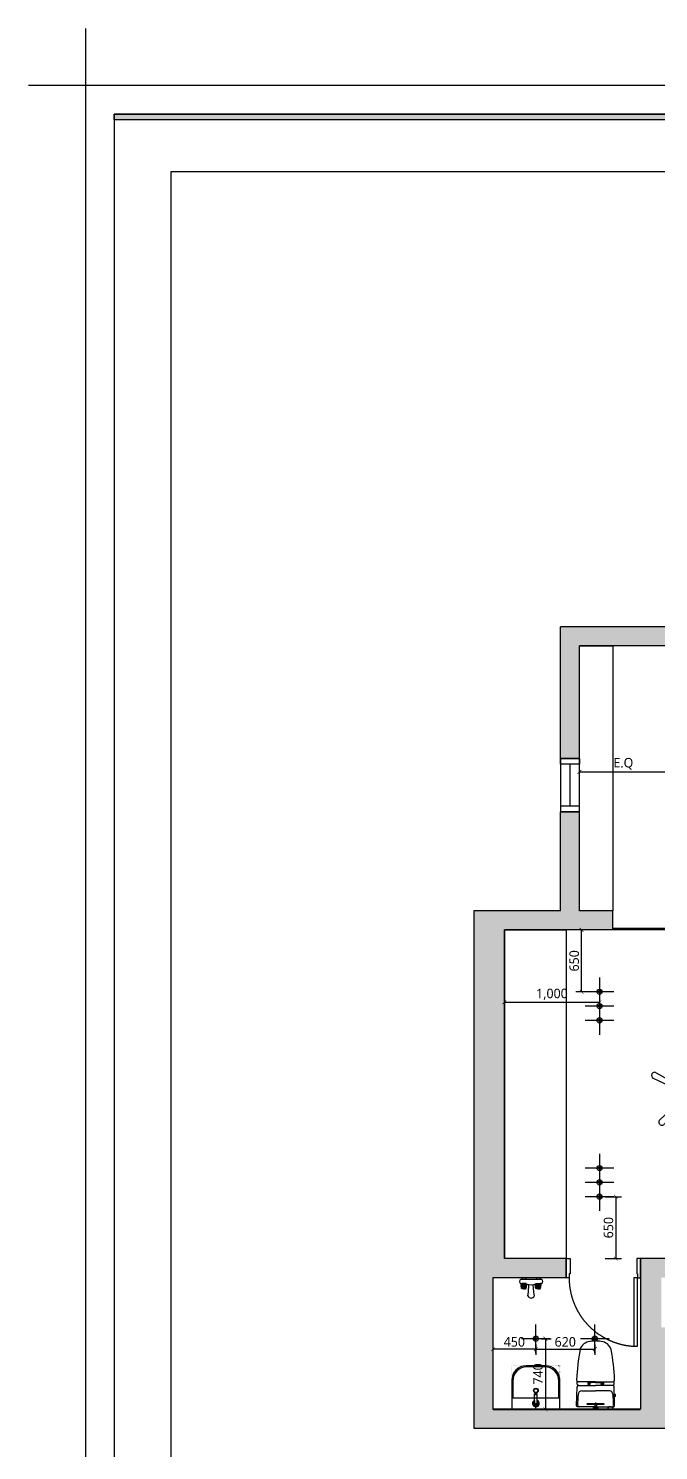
# Model space of a CAD drawing. Header units: millimetres. Extents: x 512 to 764439, y -71 to 559481.
# Drawn here: x 330540 to 337159, y 272147 to 287070 of the extents above; entities that cross this region are included whole.
import ezdxf
from ezdxf.enums import TextEntityAlignment as Align

# ---------------------------------------------------------------- set-up
doc = ezdxf.new("R2010")
doc.units = ezdxf.units.MM
doc.header["$LTSCALE"] = 50
for name, pattern in [('CENTER2', [28.575, 19.05, -3.175, 3.175, -3.175]), ('DOT', [0.25, 0, -0.25]), ('HIDDEN', [0.375, 0.25, -0.125])]:
    doc.linetypes.add(name, pattern=pattern)
for name, color, linetype in [('#조명', 40, 'Continuous'), ('06-FUR', 6, 'Continuous'), ('DIM', 7, 'Continuous'), ('FORM(YOURNAME)-11', 1, 'Continuous'), ('ha', 8, 'Continuous')]:
    doc.layers.add(name, color=color, linetype=linetype)
doc.layers.add('00', color=7, linetype='Continuous', lineweight=0)
doc.styles.add('NEW 맑은고딕', font='malgun.ttf')
doc.styles.add('맑은 고딕', font='malgun.ttf')
doc.dimstyles.new('DH IN40', dxfattribs={"dimscale": 40, "dimtxt": 2.5, "dimasz": 1, "dimexe": 1.5, "dimexo": 1.5, "dimtad": 1, "dimdec": 7, "dimlunit": 6, "dimtxsty": '맑은 고딕', "dimblk": 'ARCHTICK', "dimcen": 2.5, "dimclrd": 256, "dimclre": 256, "dimclrt": 256, "dimadec": 0, "dimazin": 0, "dimtfac": 1, "dimtdec": 7, "dimtix": 1, "dimtmove": 0, "dimatfit": 3, "dimldrblk": 'ARCHTICK', "dimfxl": 1, "dimtfillclr": 1, "dimlwd": -1, "dimlwe": -1, "dimarcsym": 0})

# ---------------------------------------------------------------- blocks, each defined once
blk = doc.blocks.new('123123')
at = {"layer": 'ha', "linetype": 'Continuous'}
h = blk.add_hatch(color=8, dxfattribs=at)
h.dxf.hatch_style = 1
h.paths.add_polyline_path([(327222, 120648), (327222, 120978), (326992, 120978), (326992, 115838), (327222, 115838)])
h.paths.add_polyline_path([(326072, 119478), (324732, 119478), (324732, 119278), (326072, 119278)])
h.paths.add_polyline_path([(323832, 119478), (322822, 119478), (322822, 118448), (321492, 118448), (321492, 120778), (322692, 120778), (322692, 120978), (321292, 120978), (321292, 117668), (320192, 117668), (320192, 116288), (320392, 116288), (320392, 117468), (322852, 117468), (322852, 116148), (322622, 116148), (322622, 115968), (322882, 115968), (323722, 115968), (323722, 116148), (323022, 116148), (323022, 119278), (323832, 119278)])
h.paths.add_polyline_path([(322622, 118248), (322622, 117668), (321492, 117668), (321492, 118248)], flags=16)
h.paths.add_polyline_path([(322822, 114688), (322822, 115048), (322622, 115048), (322622, 114688), (321642, 114688), (321642, 114488), (322822, 114488)])
h.paths.add_polyline_path([(320742, 114688), (320392, 114688), (320392, 115728), (320192, 115728), (320192, 114688), (319282, 114688), (319282, 109258), (321672, 109258), (321672, 110318), (321252, 110318), (321252, 110838), (321752, 110838), (321752, 111038), (321032, 111038), (321032, 110838), (321032, 109458), (319482, 109458), (319482, 110838), (320252, 110838), (320252, 111038), (319602, 111038), (319602, 114488), (320392, 114488), (320742, 114488)])
h.paths.add_polyline_path([(324052, 114688), (323822, 114688), (323822, 110738), (324052, 110738)])
h.paths.add_polyline_path([(324052, 109788), (323852, 109788), (323852, 109698), (323182, 109698), (323182, 109498), (323852, 109498), (323852, 109258), (324052, 109258)])
h.paths.add_polyline_path([(329232, 114363), (329032, 114363), (329032, 110703), (329232, 110703), (329232, 110778), (329782, 110778), (329782, 110978), (329232, 110978)])
h.paths.add_polyline_path([(329892, 109658), (329232, 109658), (329232, 109813), (329032, 109813), (329032, 109258), (329232, 109258), (329232, 109458), (329892, 109458)])
h.paths.add_polyline_path([(333622, 114278), (333422, 114278), (333422, 116038), (332202, 116038), (332202, 119058), (330702, 119058), (330702, 118858), (332002, 118858), (332002, 116038), (330122, 116038), (330122, 115838), (330122, 115078), (330322, 115078), (330322, 115838), (333222, 115838), (333222, 114278), (332512, 114278), (330322, 114278), (330122, 114278), (330122, 114078), (333422, 114078), (333422, 110978), (332242, 110978), (332242, 110778), (333492, 110778), (333492, 109658), (332242, 109658), (332242, 109458), (333622, 109458)])
h.paths.add_polyline_path([(329222, 118858), (329352, 118858), (329352, 119058), (328672, 119058), (328672, 118858), (329022, 118858), (329022, 115838), (329222, 115838)])
h.paths.add_polyline_path([(330902, 120648), (330702, 120648), (330702, 120058), (330902, 120058)])
at = {"layer": 'ha', "color": 8}
for p, q in [((320192, 116288), (320192, 117668)), ((321292, 117668), (320192, 117668)), ((321292, 117668), (320392, 117668)), ((320392, 116288), (320392, 117468)), ((322852, 117468), (320392, 117468)), ((320392, 116288), (320192, 116288)), ((320192, 114688), (320192, 115728)), ((320392, 115728), (320192, 115728)), ((320392, 114688), (320392, 115728)), ((320192, 114688), (319282, 114688)), ((319282, 114688), (319282, 109258)), ((320742, 114688), (320392, 114688)), ((320742, 114488), (320742, 114688)), ((320392, 114488), (319602, 114488)), ((319602, 114488), (319602, 111038)), ((320742, 114488), (320392, 114488)), ((320252, 111038), (319602, 111038)), ((320252, 111038), (320252, 110838)), ((321752, 111038), (321032, 111038)), ((321032, 111038), (321032, 110838)), ((320252, 110838), (319482, 110838)), ((319482, 110838), (319482, 109458)), ((319774, 110776), (319784, 110776)), ((319774, 110776), (319784, 110776)), ((319991, 110821), (319775, 110821)), ((319991, 110821), (319775, 110821)), ((319784, 110769), (319777, 110763)), ((319784, 110769), (319777, 110763)), ((319783, 110725), (319777, 110763)), ((319783, 110725), (319777, 110763)), ((319782, 110767), (319785, 110763)), ((319782, 110767), (319785, 110763)), ((319783, 110725), (319788, 110729)), ((319783, 110725), (319788, 110729)), ((319784, 110769), (319784, 110776)), ((319832, 110776), (319784, 110776)), ((319784, 110769), (319784, 110776)), ((319832, 110776), (319784, 110776)), ((319832, 110769), (319784, 110769)), ((319832, 110769), (319784, 110769)), ((319795, 110838), (319785, 110821)), ((319795, 110838), (319785, 110821)), ((319785, 110763), (319790, 110762)), ((319788, 110729), (319785, 110763)), ((319785, 110763), (319790, 110762)), ((319788, 110729), (319785, 110763)), ((319788, 110729), (319793, 110729)), ((319788, 110729), (319793, 110729)), ((319793, 110730), (319790, 110762)), ((319793, 110730), (319790, 110762)), ((319820, 110838), (319795, 110838)), ((319820, 110838), (319795, 110838)), ((319803, 110762), (319808, 110762)), ((319803, 110729), (319803, 110762)), ((319803, 110762), (319808, 110762)), ((319803, 110729), (319803, 110762)), ((319803, 110729), (319808, 110729)), ((319803, 110729), (319808, 110729)), ((319813, 110762), (319808, 110762)), ((319813, 110762), (319808, 110762)), ((319812, 110729), (319808, 110729)), ((319812, 110729), (319808, 110729)), ((319812, 110729), (319813, 110762)), ((319812, 110729), (319813, 110762)), ((319820, 110838), (319831, 110821)), ((319820, 110838), (319831, 110821)), ((319822, 110730), (319826, 110762)), ((319822, 110730), (319826, 110762)), ((319827, 110729), (319822, 110729)), ((319827, 110729), (319822, 110729)), ((319831, 110763), (319826, 110762)), ((319831, 110763), (319826, 110762)), ((319827, 110729), (319831, 110763)), ((319827, 110729), (319831, 110763)), ((319832, 110725), (319827, 110729)), ((319832, 110725), (319827, 110729)), ((319834, 110767), (319831, 110763)), ((319834, 110767), (319831, 110763)), ((319832, 110769), (319832, 110776)), ((319832, 110769), (319832, 110776)), ((319832, 110769), (319839, 110763)), ((319832, 110769), (319839, 110763)), ((319832, 110725), (319839, 110763)), ((319832, 110725), (319839, 110763)), ((319856, 110687), (319860, 110767)), ((319856, 110687), (319860, 110767)), ((319910, 110690), (319905, 110767)), ((319910, 110690), (319905, 110767)), ((319934, 110769), (319927, 110763)), ((319934, 110769), (319927, 110763)), ((319933, 110725), (319927, 110763)), ((319933, 110725), (319927, 110763)), ((319932, 110767), (319935, 110763)), ((319932, 110767), (319935, 110763)), ((319933, 110725), (319938, 110729)), ((319933, 110725), (319938, 110729)), ((319934, 110769), (319934, 110776)), ((319934, 110776), (319982, 110776)), ((319934, 110769), (319934, 110776)), ((319934, 110776), (319982, 110776)), ((319982, 110769), (319934, 110769)), ((319982, 110769), (319934, 110769)), ((319945, 110838), (319935, 110821)), ((319945, 110838), (319935, 110821)), ((319935, 110763), (319940, 110762)), ((319938, 110729), (319935, 110763)), ((319935, 110763), (319940, 110762)), ((319938, 110729), (319935, 110763)), ((319938, 110729), (319943, 110729)), ((319938, 110729), (319943, 110729)), ((319943, 110730), (319940, 110762)), ((319943, 110730), (319940, 110762)), ((319970, 110838), (319945, 110838)), ((319970, 110838), (319945, 110838)), ((319953, 110762), (319958, 110762)), ((319953, 110729), (319953, 110762)), ((319953, 110762), (319958, 110762)), ((319953, 110729), (319953, 110762)), ((319953, 110729), (319958, 110729)), ((319953, 110729), (319958, 110729)), ((319963, 110762), (319958, 110762)), ((319963, 110762), (319958, 110762)), ((319962, 110729), (319958, 110729)), ((319962, 110729), (319958, 110729)), ((319962, 110729), (319963, 110762)), ((319962, 110729), (319963, 110762)), ((319970, 110838), (319981, 110821)), ((319970, 110838), (319981, 110821)), ((319972, 110730), (319976, 110762)), ((319972, 110730), (319976, 110762)), ((319977, 110729), (319972, 110729)), ((319977, 110729), (319972, 110729)), ((319981, 110763), (319976, 110762)), ((319981, 110763), (319976, 110762)), ((319977, 110729), (319981, 110763)), ((319977, 110729), (319981, 110763)), ((319982, 110725), (319977, 110729)), ((319982, 110725), (319977, 110729)), ((319984, 110767), (319981, 110763)), ((319984, 110767), (319981, 110763)), ((319992, 110776), (319982, 110776)), ((319982, 110769), (319982, 110776)), ((319992, 110776), (319982, 110776)), ((319982, 110769), (319982, 110776)), ((319982, 110769), (319989, 110763)), ((319982, 110769), (319989, 110763)), ((319982, 110725), (319989, 110763)), ((319982, 110725), (319989, 110763)), ((321032, 110838), (321032, 109458)), ((319808, 110725), (319783, 110725)), ((319808, 110725), (319783, 110725)), ((319790, 110722), (319790, 110725)), ((319790, 110722), (319790, 110725)), ((319808, 110722), (319790, 110722)), ((319808, 110722), (319790, 110722)), ((319808, 110725), (319832, 110725)), ((319808, 110725), (319832, 110725)), ((319808, 110722), (319825, 110722)), ((319808, 110722), (319825, 110722)), ((319825, 110722), (319825, 110725)), ((319825, 110722), (319825, 110725)), ((319849, 110647), (319856, 110687)), ((319849, 110647), (319856, 110687)), ((319917, 110646), (319910, 110690)), ((319917, 110646), (319910, 110690)), ((319958, 110725), (319933, 110725)), ((319958, 110725), (319933, 110725)), ((319940, 110722), (319940, 110725)), ((319940, 110722), (319940, 110725)), ((319958, 110722), (319940, 110722)), ((319958, 110722), (319940, 110722)), ((319958, 110725), (319982, 110725)), ((319958, 110725), (319982, 110725)), ((319958, 110722), (319975, 110722)), ((319958, 110722), (319975, 110722)), ((319975, 110722), (319975, 110725)), ((319975, 110722), (319975, 110725)), ((320035, 109913), (319830, 109913)), ((320025, 109903), (319840, 109903)), ((319680, 109763), (319680, 109458)), ((319690, 109753), (319690, 109578)), ((320175, 109578), (320175, 109753)), ((320185, 109458), (320185, 109763)), ((320380, 109708), (320560, 109708)), ((320560, 109747), (320381, 109747)), ((320560, 109747), (320739, 109747)), ((320740, 109708), (320560, 109708)), ((319690, 109578), (320175, 109578)), ((319947, 109618), (319918, 109618)), ((319918, 109613), (319918, 109618)), ((319947, 109613), (319918, 109613)), ((319919, 109608), (319919, 109613)), ((319946, 109608), (319919, 109608)), ((319920, 109518), (319920, 109608)), ((319945, 109518), (319945, 109608)), ((319946, 109608), (319946, 109613)), ((319947, 109613), (319947, 109618)), ((320415, 109650), (320560, 109650)), ((320705, 109650), (320560, 109650)), ((319482, 109458), (321032, 109458)), ((319680, 109458), (320185, 109458)), ((319933, 109458), (319933, 109523)), ((320552, 109483), (320387, 109483)), ((320584, 109467), (320536, 109467)), ((320560, 109467), (320560, 109458)), ((320568, 109483), (320732, 109483)), ((320716, 109482), (320703, 109482)), ((320716, 109482), (320728, 109482)), ((319282, 109258), (321672, 109258))]:
    blk.add_line(p, q, dxfattribs=at)
at = {"layer": 'ha', "color": 8, "linetype": 'Continuous'}
for p, q in [((320392, 114688), (320392, 117468)), ((320392, 117468), (320742, 117468)), ((320742, 117468), (320742, 114688)), ((320392, 116288), (320192, 116288)), ((320192, 116288), (320192, 115728)), ((320192, 116228), (320192, 116288)), ((320192, 116288), (320392, 116288)), ((320392, 115728), (320392, 116288)), ((320392, 116288), (320392, 116228)), ((320392, 116228), (320192, 116228)), ((320292, 115788), (320292, 116228)), ((320392, 115788), (320192, 115788)), ((320192, 115788), (320192, 115728)), ((320192, 115728), (320392, 115728)), ((320192, 115728), (320392, 115728)), ((320392, 115728), (320392, 115788)), ((320742, 114688), (320392, 114688)), ((319602, 111038), (319602, 114488)), ((319602, 114488), (320252, 114488)), ((320252, 114488), (320252, 111038)), ((320742, 114506), (321642, 114506)), ((320742, 114488), (320742, 114506)), ((321642, 114488), (320742, 114488)), ((321192, 114506), (321192, 114488)), ((320252, 111038), (319602, 111038)), ((320560, 109740), (320514, 109740)), ((320560, 109740), (320606, 109740)), ((320765, 109613), (320757, 109613)), ((320765, 109593), (320758, 109593)), ((320769, 109597), (320769, 109609)), ((320552, 109515), (320473, 109515)), ((320551, 109508), (320473, 109508)), ((320536, 109477), (320536, 109467)), ((320584, 109477), (320536, 109477)), ((320553, 109481), (320548, 109477)), ((320554, 109523), (320549, 109488)), ((320549, 109488), (320553, 109481)), ((320571, 109488), (320549, 109488)), ((320567, 109481), (320553, 109481)), ((320566, 109523), (320554, 109523)), ((320566, 109523), (320571, 109488)), ((320646, 109515), (320567, 109515)), ((320571, 109488), (320567, 109481)), ((320567, 109481), (320572, 109477)), ((320646, 109508), (320568, 109508)), ((320584, 109477), (320584, 109467))]:
    blk.add_line(p, q, dxfattribs=at)
at = {"layer": 'ha', "color": 8, "linetype": 'Continuous', "transparency": 33554687}
for points in [[(320252, 110838), (320252, 111038), (320292, 111038), (320292, 110878), (320282, 110878), (320282, 110838)], [(321032, 110838), (321032, 111038), (320992, 111038), (320992, 110878), (321002, 110878), (321002, 110838)], [(321002, 110118), (321002, 110838), (320962, 110838), (320962, 110118)]]:
    blk.add_lwpolyline(points, close=True, dxfattribs=at)
at = {"layer": 'ha', "color": 8, "linetype": 'DOT'}
blk.add_lwpolyline([(320185, 109913), (319680, 109913), (319680, 109458), (320185, 109458)], close=True, dxfattribs=at)
at = {"layer": 'ha', "color": 8}
for points in [[(320387, 109483), (320375, 109483, -0.421209), (320360, 109498), (320365, 109693, -0.001659)], [(320380, 109708, -0.371724), (320365, 109723, -0.003515), (320366, 109754, -0.320541)], [(320732, 109483), (320745, 109483, 0.421209), (320760, 109498), (320755, 109693, 0.001659)], [(320740, 109708, 0.371724), (320755, 109723, 0.003515), (320754, 109754, 0.320541)]]:
    blk.add_lwpolyline(points, format="xyb", dxfattribs=at)
at = {"layer": 'ha', "color": 8, "linetype": 'Continuous'}
for points in [[(320477, 109747), (320477, 109723, 0.414214), (320481, 109719), (320498, 109719, 0.414214), (320502, 109723), (320502, 109739), (320502, 109747)], [(320502, 109739), (320512, 109739, 0.414214), (320514, 109741), (320514, 109747)], [(320618, 109739), (320608, 109739, -0.414214), (320606, 109741), (320606, 109747)], [(320642, 109747), (320642, 109723, -0.414214), (320638, 109719), (320622, 109719, -0.414214), (320618, 109723), (320618, 109739), (320618, 109747)]]:
    blk.add_lwpolyline(points, format="xyb", dxfattribs=at)
for centre in [(320490, 109733), (320630, 109733)]:
    blk.add_circle(centre, 8, dxfattribs=at)
at = {"layer": 'ha', "color": 8}
for radius in [25, 20]:
    blk.add_circle((319933, 109653), radius, dxfattribs=at)
for centre, radius, start, end in [((319787, 110798), 25.9, 118.6669, 239.9901), ((319787, 110798), 25.9, 118.6669, 239.9901), ((319797, 110760), 6.74, 19.9748, 160.0252), ((319797, 110760), 6.74, 19.9748, 160.0252), ((319798, 110732), 5.27, 204.695, 329.7227), ((319798, 110732), 5.27, 204.695, 329.7227), ((319817, 110732), 5.27, 210.2773, 335.305), ((319817, 110732), 5.27, 210.2773, 335.305), ((319819, 110760), 6.74, 19.9748, 160.0252), ((319819, 110760), 6.74, 19.9748, 160.0252), ((319883, 110928), 163, 251.712, 288.288), ((319883, 110928), 163, 251.712, 288.288), ((319947, 110760), 6.74, 19.9748, 160.0252), ((319947, 110760), 6.74, 19.9748, 160.0252), ((319948, 110732), 5.27, 204.695, 329.7227), ((319948, 110732), 5.27, 204.695, 329.7227), ((319967, 110732), 5.27, 210.2773, 335.305), ((319967, 110732), 5.27, 210.2773, 335.305), ((319969, 110760), 6.74, 19.9748, 160.0252), ((319969, 110760), 6.74, 19.9748, 160.0252), ((319979, 110798), 25.9, 300.0099, 61.3331), ((319979, 110798), 25.9, 300.0099, 61.3331), ((319883, 110663), 37.9, 206.0462, 332.3329), ((319883, 110663), 37.9, 206.0462, 332.3329), ((320516, 110045), 126, 96.5759, 161.7036), ((320560, 109768), 406, 90, 98.3007), ((320560, 109768), 406, 81.6993, 90), ((320604, 110045), 126, 18.2964, 83.4241), ((322565, 109678), 2206, 169.3919, 177.6667), ((318555, 109678), 2206, 2.3333, 10.6081), ((319830, 109763), 150, 90, 180), ((319840, 109753), 150, 90, 180), ((320025, 109753), 150, 0, 90), ((320035, 109763), 150, 0, 90), ((320381, 109767), 20, 177.6667, 270), ((320380, 109693), 15, 90, 178.6349), ((320739, 109767), 20, 270, 2.3333), ((320740, 109693), 15, 1.3651, 90), ((319933, 109518), 35, 110.9248, 69.0751), ((319933, 109518), 30, 114.6243, 65.3757), ((319933, 109518), 25, 120, 60), ((321371, 109511), 1000, 174.0563, 180.6884), ((320416, 109610), 40, 92.4871, 174.0563), ((320703, 109610), 40, 5.9437, 87.5129), ((319749, 109511), 1000, 359.3116, 5.9437), ((319933, 109518), 18, 133.9829, 46.017), ((319933, 109518), 12.5, 180, 360), ((320387, 109499), 16, 180.6884, 270), ((320703, 109467), 15, 90, 180), ((320728, 109467), 15, 0, 90), ((320732, 109499), 16, 270, 359.3116)]:
    blk.add_arc(centre, radius, start, end, dxfattribs=at)
at = {"layer": 'ha', "color": 8, "linetype": 'CENTER2', "ltscale": 20, "transparency": 33554687}
blk.add_arc((321002, 110838), 720, 180, 270, dxfattribs=at)
at = {"layer": 'ha', "color": 8, "linetype": 'Continuous'}
for centre, radius, start, end in [((320765, 109609), 4, 0, 90), ((320765, 109597), 4, 270, 0), ((320473, 109511), 3.5, 90, 270), ((320646, 109511), 3.5, 270, 90)]:
    blk.add_arc(centre, radius, start, end, dxfattribs=at)
blk = doc.blocks.new('CELILNGPAN')
at = {"layer": '06-FUR', "color": 6}
for p, q in [((48717, -3709), (48676, -4035)), ((48781, -3721), (48717, -4041)), ((48292, -3967), (48588, -4106)), ((48322, -3910), (48607, -4069)), ((48639, -4116), (48612, -4103)), ((48645, -4105), (48618, -4091)), ((48645, -4158), (48624, -4179)), ((48654, -4167), (48633, -4188)), ((48682, -4086), (48687, -4056)), ((48695, -4088), (48700, -4058)), ((48696, -4174), (48709, -4201)), ((48708, -4168), (48721, -4195)), ((48725, -4118), (48755, -4113)), ((48727, -4131), (48756, -4126)), ((49094, -4035), (48772, -4096)), ((49102, -4099), (48778, -4137)), ((48360, -4404), (48600, -4183)), ((48405, -4451), (48629, -4212)), ((48842, -4521), (48706, -4225)), ((48901, -4493), (48743, -4206))]:
    blk.add_line(p, q, dxfattribs=at)
for radius in [45.4, 32.5]:
    blk.add_circle((48682, -4131), radius, dxfattribs=at)
for centre, radius, start, end in [((48749, -3715), 32.5, 349.67, 169.67), ((48307, -3938), 32.5, 61.67, 241.67), ((48682, -4131), 130, 90.4651, 143.078), ((48682, -4131), 130, 18.4651, 71.078), ((48682, -4131), 130, 162.4651, 215.078), ((48598, -4088), 20.6, 242.7734, 62.7734), ((48615, -4198), 20.6, 314.7734, 134.7734), ((48682, -4131), 64.9, 158.5125, 219.0342), ((48682, -4131), 64.9, 86.5125, 147.0342), ((48697, -4038), 20.6, 170.7734, 350.7734), ((48682, -4131), 64.9, 14.5125, 75.0342), ((48682, -4131), 64.9, 302.5125, 3.0342), ((48775, -4117), 20.6, 98.7734, 278.7734), ((48682, -4131), 130, 306.4651, 359.078), ((49098, -4067), 32.5, 277.67, 97.67), ((48682, -4131), 130, 234.4651, 287.078), ((48682, -4131), 64.9, 230.5125, 291.0342), ((48724, -4215), 20.6, 26.7734, 206.7734), ((48383, -4428), 32.5, 133.67, 313.67), ((48871, -4507), 32.5, 205.67, 25.67)]:
    blk.add_arc(centre, radius, start, end, dxfattribs=at)
blk = doc.blocks.new('WHAUD')
at = {"layer": '#조명', "linetype": 'Continuous'}
for p, q in [((382552, 278028), (382552, 277728)), ((382702, 277878), (382402, 277878))]:
    blk.add_line(p, q, dxfattribs=at)
for radius in [27.5, 12.5]:
    blk.add_circle((382552, 277878), radius, dxfattribs=at)
blk = doc.blocks.new('_ArchTick')
at = {"color": 0, "linetype": 'ByBlock', "const_width": 0.15}
blk.add_lwpolyline([(-0.5, -0.5), (0.5, 0.5)], dxfattribs=at)
blk = doc.blocks.new('*D803')
at = {"layer": 'Defpoints', "color": 0, "linetype": 'Continuous', "transparency": 16777216}
for p in [(336539, 274811), (336539, 274161), (336710, 274161)]:
    blk.add_point(p, dxfattribs=at)
at = {"layer": 'DIM', "transparency": 16777216}
for p, q in [((336599, 274811), (336770, 274811)), ((336710, 274811), (336710, 274161)), ((336599, 274161), (336770, 274161))]:
    blk.add_line(p, q, dxfattribs=at)
at = {"layer": 'DIM', "linetype": 'Continuous', "transparency": 16777216, "xscale": 40, "yscale": 40, "zscale": 40}
for p, rotation in [((336710, 274811), 90), ((336710, 274161), 270)]:
    blk.add_blockref('_ArchTick', p, dxfattribs=dict(at, rotation=rotation))
at = {"layer": 'DIM', "linetype": 'Continuous', "transparency": 16777216, "insert": (336633, 274486), "char_height": 100, "attachment_point": 5, "rotation": 90, "style": '맑은 고딕'}
blk.add_mtext('650', dxfattribs=at)
blk = doc.blocks.new('*D804')
at = {"layer": 'Defpoints', "color": 0, "linetype": 'Continuous', "transparency": 16777216}
for p in [(335539, 276961), (335539, 276850), (336539, 276961)]:
    blk.add_point(p, dxfattribs=at)
at = {"layer": 'DIM', "transparency": 16777216}
for p, q in [((335539, 276901), (335539, 276790)), ((336539, 276850), (335539, 276850)), ((336539, 276901), (336539, 276790))]:
    blk.add_line(p, q, dxfattribs=at)
at = {"layer": 'DIM', "linetype": 'Continuous', "transparency": 16777216, "xscale": 40, "yscale": 40, "zscale": 40, "rotation": 180}
blk.add_blockref('_ArchTick', (335539, 276850), dxfattribs=at)
at = {"layer": 'DIM', "linetype": 'Continuous', "transparency": 16777216, "xscale": 40, "yscale": 40, "zscale": 40}
blk.add_blockref('_ArchTick', (336539, 276850), dxfattribs=at)
at = {"layer": 'DIM', "linetype": 'Continuous', "transparency": 16777216, "insert": (336039, 276935), "char_height": 100, "attachment_point": 5, "style": '맑은 고딕'}
blk.add_mtext('1,000', dxfattribs=at)
blk = doc.blocks.new('*D805')
at = {"layer": 'Defpoints', "color": 0, "linetype": 'Continuous', "transparency": 16777216}
for p in [(336350, 277611), (336504, 277611), (336539, 276961)]:
    blk.add_point(p, dxfattribs=at)
at = {"layer": 'DIM', "transparency": 16777216}
for p, q in [((336444, 277611), (336290, 277611)), ((336350, 276961), (336350, 277611)), ((336479, 276961), (336290, 276961))]:
    blk.add_line(p, q, dxfattribs=at)
at = {"layer": 'DIM', "linetype": 'Continuous', "transparency": 16777216, "xscale": 40, "yscale": 40, "zscale": 40}
for p, rotation in [((336350, 277611), 90), ((336350, 276961), 270)]:
    blk.add_blockref('_ArchTick', p, dxfattribs=dict(at, rotation=rotation))
at = {"layer": 'DIM', "linetype": 'Continuous', "transparency": 16777216, "insert": (336273, 277286), "char_height": 100, "attachment_point": 5, "rotation": 90, "style": '맑은 고딕'}
blk.add_mtext('650', dxfattribs=at)
blk = doc.blocks.new('*D836')
at = {"layer": 'Defpoints', "color": 0, "linetype": 'Continuous', "transparency": 16777216}
for p in [(337249, 279270), (336329, 279131), (337249, 279132)]:
    blk.add_point(p, dxfattribs=at)
at = {"layer": 'DIM', "transparency": 16777216}
for p, q in [((336329, 279191), (336329, 279330)), ((336329, 279270), (337249, 279270)), ((337249, 279192), (337249, 279330))]:
    blk.add_line(p, q, dxfattribs=at)
at = {"layer": 'DIM', "linetype": 'Continuous', "transparency": 16777216, "xscale": 40, "yscale": 40, "zscale": 40, "rotation": 180}
blk.add_blockref('_ArchTick', (336329, 279270), dxfattribs=at)
at = {"layer": 'DIM', "linetype": 'Continuous', "transparency": 16777216, "xscale": 40, "yscale": 40, "zscale": 40}
blk.add_blockref('_ArchTick', (337249, 279270), dxfattribs=at)
at = {"layer": 'DIM', "linetype": 'Continuous', "transparency": 16777216, "insert": (336789, 279353), "char_height": 100, "attachment_point": 5, "style": '맑은 고딕'}
blk.add_mtext('E.Q', dxfattribs=at)
blk = doc.blocks.new('*D846')
at = {"layer": 'Defpoints', "color": 0, "linetype": 'Continuous', "transparency": 16777216}
for p in [(335419, 273321), (335869, 273321), (335419, 273210)]:
    blk.add_point(p, dxfattribs=at)
at = {"layer": 'DIM', "transparency": 16777216}
for p, q in [((335419, 273261), (335419, 273150)), ((335869, 273261), (335869, 273150)), ((335869, 273210), (335419, 273210))]:
    blk.add_line(p, q, dxfattribs=at)
at = {"layer": 'DIM', "linetype": 'Continuous', "transparency": 16777216, "xscale": 40, "yscale": 40, "zscale": 40, "rotation": 180}
blk.add_blockref('_ArchTick', (335419, 273210), dxfattribs=at)
at = {"layer": 'DIM', "linetype": 'Continuous', "transparency": 16777216, "xscale": 40, "yscale": 40, "zscale": 40}
blk.add_blockref('_ArchTick', (335869, 273210), dxfattribs=at)
at = {"layer": 'DIM', "linetype": 'Continuous', "transparency": 16777216, "insert": (335644, 273287), "char_height": 100, "attachment_point": 5, "style": '맑은 고딕'}
blk.add_mtext('450', dxfattribs=at)
blk = doc.blocks.new('*D847')
at = {"layer": 'Defpoints', "color": 0, "linetype": 'Continuous', "transparency": 16777216}
for p in [(335869, 273321), (336489, 273321), (336489, 273210)]:
    blk.add_point(p, dxfattribs=at)
at = {"layer": 'DIM', "transparency": 16777216}
for p, q in [((335869, 273261), (335869, 273150)), ((336489, 273261), (336489, 273150)), ((335869, 273210), (336489, 273210))]:
    blk.add_line(p, q, dxfattribs=at)
at = {"layer": 'DIM', "linetype": 'Continuous', "transparency": 16777216, "xscale": 40, "yscale": 40, "zscale": 40, "rotation": 180}
blk.add_blockref('_ArchTick', (335869, 273210), dxfattribs=at)
at = {"layer": 'DIM', "linetype": 'Continuous', "transparency": 16777216, "xscale": 40, "yscale": 40, "zscale": 40}
blk.add_blockref('_ArchTick', (336489, 273210), dxfattribs=at)
at = {"layer": 'DIM', "linetype": 'Continuous', "transparency": 16777216, "insert": (336179, 273287), "char_height": 100, "attachment_point": 5, "style": '맑은 고딕'}
blk.add_mtext('620', dxfattribs=at)
blk = doc.blocks.new('*D848')
at = {"layer": 'Defpoints', "color": 0, "linetype": 'Continuous', "transparency": 16777216}
for p in [(335869, 273321), (335870, 272581), (335970, 272581)]:
    blk.add_point(p, dxfattribs=at)
at = {"layer": 'DIM', "transparency": 16777216}
for p, q in [((335929, 273321), (336030, 273321)), ((335970, 273321), (335970, 272581)), ((335930, 272581), (336030, 272581))]:
    blk.add_line(p, q, dxfattribs=at)
at = {"layer": 'DIM', "linetype": 'Continuous', "transparency": 16777216, "xscale": 40, "yscale": 40, "zscale": 40}
for p, rotation in [((335970, 273321), 90), ((335970, 272581), 270)]:
    blk.add_blockref('_ArchTick', p, dxfattribs=dict(at, rotation=rotation))
at = {"layer": 'DIM', "linetype": 'Continuous', "transparency": 16777216, "insert": (335893, 272951), "char_height": 100, "attachment_point": 5, "rotation": 90, "style": '맑은 고딕'}
blk.add_mtext('740', dxfattribs=at)
blk = doc.blocks.new('FORM-PLAN')
at = {"layer": 'FORM(YOURNAME)-11', "true_color": 0x939598}
h = blk.add_hatch(color=252, dxfattribs=at)
h.dxf.hatch_style = 1
h.paths.add_polyline_path([(-71444, 55115), (10556, 55115), (10556, 54915), (-71444, 54915)])
h.paths.add_polyline_path([(-71444, -2085), (10556, -2085), (10556, -2285), (-71444, -2285)])
at = {"layer": 'Defpoints', "color": 1}
blk.add_lwpolyline([(-72444, 58115), (-72444, 56115), (-74444, 56115)], dxfattribs=at)
at = {"layer": 'Defpoints', "color": 158}
for points in [[(-71444, -2285), (10556, -2285), (10556, 55115), (-71444, 55115)], [(-69444, 53115), (-64, 53115), (-64, 1215), (-69444, 1215)]]:
    blk.add_lwpolyline(points, close=True, dxfattribs=at)
at = {"layer": 'FORM(YOURNAME)-11', "color": 250}
blk.add_lwpolyline([(-72444, -3285), (11556, -3285), (11556, 56115), (-72444, 56115)], close=True, dxfattribs=at)
at = {"layer": 'FORM(YOURNAME)-11', "color": 251, "true_color": 0x636466}
blk.add_lwpolyline([(-71444, 55115), (10556, 55115), (10556, 54915), (-71444, 54915)], close=True, dxfattribs=at)
at = {"layer": '00', "style": 'NEW 맑은고딕'}
for tag, p in [('1', (9905, 25031)), ('2', (9905, 24387)), ('3', (9905, 23100)), ('4', (9905, 21170)), ('5', (9905, 18853)), ('6', (9905, 16600)), ('7', (9905, 14348)), ('8', (9905, 12095)), ('9', (9905, 9843)), ('10', (5655, 7655)), ('11', (9905, 7590)), ('12', (5655, 5402)), ('13', (9905, 5402))]:
    blk.add_attdef(tag, text='', height=520, dxfattribs=at).set_placement(p, align=Align.MIDDLE_RIGHT)

msp = doc.modelspace()

# ---------------------------------------------------------------- linework, layer by layer
at = {"layer": '#조명', "color": 30, "linetype": 'HIDDEN', "ltscale": 20, "true_color": 0xf26722, "const_width": 20}
msp.add_lwpolyline([(335419.23372999, 272580.52136496), (336969.23372999, 272580.52136496)], dxfattribs=at)

# ---------------------------------------------------------------- block references
at = {"layer": '#조명', "linetype": 'Continuous'}
for p in [(-46012.7288142, -917.11994859), (-46012.7288142, -1067.11994859), (-46012.7288142, -1217.11994859), (-46012.7288142, -2767.11994859), (-46012.7288142, -2917.11994859), (-46012.7288142, -3067.11994859)]:
    msp.add_blockref('WHAUD', p, dxfattribs=at)
at = {"layer": '#조명', "linetype": 'Continuous', "rotation": 270}
for p in [(57991.59241644, 655872.48390914), (58611.59241644, 655872.48390914)]:
    msp.add_blockref('WHAUD', p, dxfattribs=at)
at = {"xscale": 0.3000000000000001, "yscale": 0.3000000000000001, "zscale": 0.3000000000000001}
msp.add_blockref('FORM-PLAN', (352873.25841886, 269635.43910194), dxfattribs=at)
at = {"linetype": 'Continuous'}
msp.add_blockref('123123', (15937.37803297, 163122.61808096), dxfattribs=at)
at = {"layer": '00'}
msp.add_blockref('CELILNGPAN', (288811.49386191, 280021.68107705), dxfattribs=at)

# ---------------------------------------------------------------- dimensions: what is measured, and where the dimension line sits
at = {"layer": 'DIM', "linetype": 'Continuous'}
dim = msp.add_linear_dim(base=(337248.91390056, 279270), p1=(336329.23372999, 279130.52136496), p2=(337248.91390056, 279132.35505366), text='E.Q', dimstyle='DH IN40', dxfattribs=at)
dim.commit()
dim.dimension.update_dxf_attribs({"geometry": '*D836', "text_midpoint": (336789.07381527, 279352.54076087)})
for base, p1, p2, picture, middle in [((336350.0000000003, 277610.5213649562), (336539.2337299853, 276960.521364956), (336504.2337299853, 277610.521364956), '*D805', (336273.3355978265, 277285.521364956)), ((336710.0000000003, 274160.5213649561), (336539.2337299853, 274810.521364956), (336539.2337299853, 274160.521364956), '*D803', (336633.3355978265, 274485.521364956)), ((335970.0000000003, 272580.521364956), (335869.2337299854, 273320.5213649559), (335870.0589247067, 272580.5213649559), '*D848', (335893.3355978265, 272950.5213649559))]:
    dim = msp.add_linear_dim(base=base, p1=p1, p2=p2, angle=90, dimstyle='DH IN40', dxfattribs=at)
    dim.commit()
    dim.dimension.update_dxf_attribs({"geometry": picture, "text_midpoint": middle})
for base, p1, p2, picture, middle in [((335539.2337299853, 276850), (336539.2337299853, 276960.521364956), (335539.2337299853, 276960.521364956), '*D804', (336039.2337299853, 276935.3260869565)), ((335419.2337299853, 273210), (335869.2337299854, 273320.5213649559), (335419.2337299853, 273320.5213649559), '*D846', (335644.2337299853, 273286.6644021739)), ((336489.2337299854, 273210), (335869.2337299854, 273320.5213649559), (336489.2337299854, 273320.5213649559), '*D847', (336179.2337299854, 273286.6644021739))]:
    dim = msp.add_linear_dim(base=base, p1=p1, p2=p2, dimstyle='DH IN40', dxfattribs=at)
    dim.commit()
    dim.dimension.update_dxf_attribs({"geometry": picture, "text_midpoint": middle})

doc.saveas('drawing.dxf')
